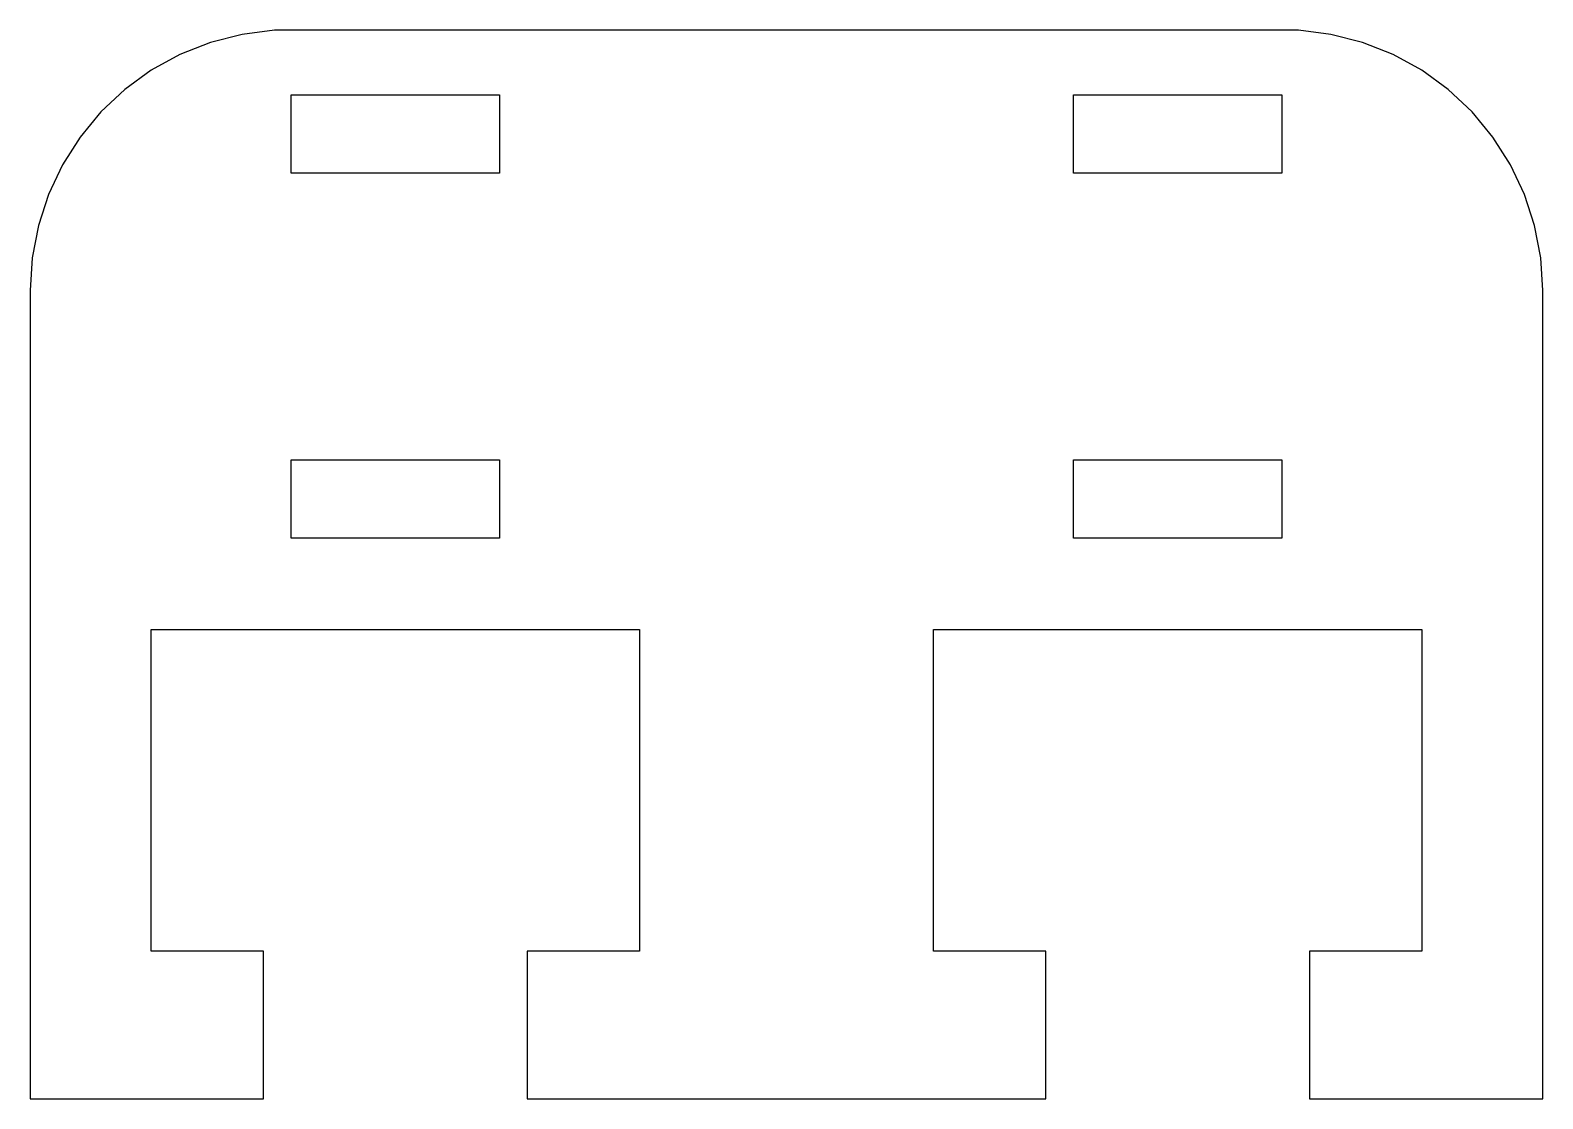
# Model space of a CAD drawing. Header units: metres. Extents: x -14.5 to 14.5, y 0 to 20.5.
import ezdxf

# ---------------------------------------------------------------- set-up
doc = ezdxf.new("R2010")
doc.units = ezdxf.units.M

msp = doc.modelspace()

# ---------------------------------------------------------------- linework, layer by layer
for p, q in [((-10.4369, 20.4114), (-11.0451, 20.2553)), ((-9.81395, 20.4901), (-10.4369, 20.4114)), ((9.81395, 20.4901), (-9.81395, 20.4901)), ((10.4369, 20.4114), (9.81395, 20.4901)), ((11.0451, 20.2553), (10.4369, 20.4114)), ((-11.6289, 20.0241), (-12.1791, 19.7216)), ((-11.0451, 20.2553), (-11.6289, 20.0241)), ((11.6289, 20.0241), (11.0451, 20.2553)), ((12.1791, 19.7216), (11.6289, 20.0241)), ((-12.1791, 19.7216), (-12.6871, 19.3526)), ((12.6871, 19.3526), (12.1791, 19.7216)), ((-12.6871, 19.3526), (-13.1448, 18.9227)), ((-9.5, 17.75), (-9.5, 19.25)), ((-9.5, 19.25), (-5.5, 19.25)), ((-5.5, 19.25), (-5.5, 17.75)), ((5.5, 17.75), (5.5, 19.25)), ((5.5, 19.25), (9.5, 19.25)), ((9.5, 19.25), (9.5, 17.75)), ((13.1448, 18.9227), (12.6871, 19.3526)), ((-13.1448, 18.9227), (-13.5451, 18.4389)), ((13.5451, 18.4389), (13.1448, 18.9227)), ((-13.5451, 18.4389), (-13.8815, 17.9088)), ((13.8815, 17.9088), (13.5451, 18.4389)), ((-13.8815, 17.9088), (-14.1489, 17.3406)), ((-5.5, 17.75), (-9.5, 17.75)), ((9.5, 17.75), (5.5, 17.75)), ((14.1489, 17.3406), (13.8815, 17.9088)), ((-14.1489, 17.3406), (-14.3429, 16.7434)), ((14.3429, 16.7434), (14.1489, 17.3406)), ((-14.3429, 16.7434), (-14.4606, 16.1267)), ((14.4606, 16.1267), (14.3429, 16.7434)), ((-14.4606, 16.1267), (-14.5, 15.5)), ((14.5, 15.5), (14.4606, 16.1267)), ((-14.5, 15.5), (-14.5, 0)), ((14.5, 0), (14.5, 15.5)), ((-9.5, 10.75), (-9.5, 12.25)), ((-9.5, 12.25), (-5.5, 12.25)), ((-5.5, 12.25), (-5.5, 10.75)), ((5.5, 10.75), (5.5, 12.25)), ((5.5, 12.25), (9.5, 12.25)), ((9.5, 12.25), (9.5, 10.75)), ((-5.5, 10.75), (-9.5, 10.75)), ((9.5, 10.75), (5.5, 10.75)), ((-12.1794, 2.82999), (-12.1794, 9)), ((-12.1794, 9), (-2.82062, 9)), ((-2.82062, 9), (-2.82062, 2.82999)), ((2.82062, 2.82999), (2.82062, 9)), ((2.82062, 9), (12.1794, 9)), ((12.1794, 9), (12.1794, 2.82999)), ((-10.0307, 2.82999), (-12.1794, 2.82999)), ((-10.0307, 0), (-10.0307, 2.82999)), ((-2.82062, 2.82999), (-4.96927, 2.82999)), ((-4.96927, 2.82999), (-4.96927, 0)), ((4.96927, 2.82999), (2.82062, 2.82999)), ((4.96927, 0), (4.96927, 2.82999)), ((12.1794, 2.82999), (10.0307, 2.82999)), ((10.0307, 2.82999), (10.0307, 0)), ((-14.5, 0), (-10.0307, 0)), ((-4.96927, 0), (4.96927, 0)), ((10.0307, 0), (14.5, 0))]:
    msp.add_line(p, q)

doc.saveas('drawing.dxf')
